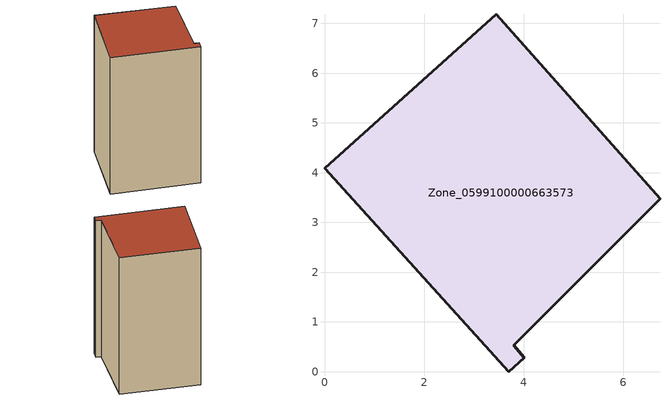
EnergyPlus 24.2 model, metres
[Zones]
Zone_0599100000663573
 floor ground (C_G): 0,4.09 3.45,7.18 6.74,3.47 3.8,0.54 4.01,0.28 3.7,0 z0
 wall outside (C_F): 3.45,7.18 0,4.09 3.7,0 4.01,0.28 3.8,0.54 6.74,3.47 3.45,7.18 z0:9.75
 roof outside (C_R): 3.7,0 4.01,0.28 3.8,0.54 6.74,3.47 3.45,7.18 0,4.09 z9.75
[BUILDING]
Pand.0599100000663573: North Axis=0; Terrain=City; Loads Convergence Tolerance Value=0.04; Temperature Convergence Tolerance Value=0.4; Solar Distribution=FullExterior; Maximum Number of Warmup Days=25; Minimum Number of Warmup Days=1
[Site:Location]
Rotterdam.The.Hague.AP_ZH_NLD Design_Conditions: Latitude=51.96; Longitude=4.45; Time Zone=1; Elevation=-4.5
[SITE:GROUNDTEMPERATURE:BUILDINGSURFACE]
18, 18, 18, 18, 18, 18, 18, 18, 18, 18, 18, 18
[MATERIAL] Thermal Absorptance=0.9; Solar Absorptance=0.7; Visible Absorptance=0.7
Name | Roughness | Thickness | Conductivity | Density | Specific Heat
G.TI.1946 | MediumSmooth | 0.15 | 1 | 540 | 1210
F.TI.1946 | Rough | 0.3 | 0.857143 | 1920 | 840
R.TI.1946 | MediumRough | 0.2 | 0.1 | 1500 | 1000
[CONSTRUCTION]
C_G: G.TI.1946
C_F: F.TI.1946
C_R: R.TI.1946
[ZONE]
Zone_0599100000663573: Type=1; Multiplier=1; Ceiling Height=Autocalculate; Volume=Autocalculate; Floor Area=autocalculate; Part of Total Floor Area=Yes
[ZONEINFILTRATION:DESIGNFLOWRATE]
Infil_Zone_0599100000663573: Zone or ZoneList or Space or SpaceList=Zone_0599100000663573; Schedule=AlwaysOn; Design Flow Rate Calculation Method=Flow/Area; Flow Rate per Floor Area=0.003; Constant Term Coefficient=1; Temperature Term Coefficient=0; Velocity Term Coefficient=0; Velocity Squared Term Coefficient=0
[HVACTEMPLATE:ZONE:IDEALLOADSAIRSYSTEM]
Zone_0599100000663573: Maximum Heating Supply Air Temperature=50; Minimum Cooling Supply Air Temperature=13; Maximum Heating Supply Air Humidity Ratio=0.0156; Minimum Cooling Supply Air Humidity Ratio=0.0077; Heating Limit=NoLimit; Cooling Limit=NoLimit; Dehumidification Control Type=ConstantSensibleHeatRatio; Cooling Sensible Heat Ratio=0.7; Dehumidification Setpoint=60; Humidification Control Type=None; Humidification Setpoint=30; Outdoor Air Method=None; Outdoor Air Flow Rate per Person=0.00944; Outdoor Air Flow Rate per Zone Floor Area=0; Outdoor Air Flow Rate per Zone=0; Demand Controlled Ventilation Type=None; Outdoor Air Economizer Type=NoEconomizer; Heat Recovery Type=None; Sensible Heat Recovery Effectiveness=0.7; Latent Heat Recovery Effectiveness=0.65
[ZONECONTROL:THERMOSTAT]
ThermostatControl_Zone_0599100000663573: Zone or ZoneList=Zone_0599100000663573; Control Type Schedule=DualSetpointControlType; Control 1=Thermostat_Zone_0599100000663573; Temperature Difference Between Cutout And Setpoint=0
[THERMOSTATSETPOINT:DUALSETPOINT]
Thermostat_Zone_0599100000663573: Heating Setpoint Temperature Schedule=HeatingSetpoint_Zone_0599100000663573; Cooling Setpoint Temperature Schedule=CoolingSetpoint_Zone_0599100000663573
[SCHEDULE:COMPACT]
HeatingSetpoint_Zone_0599100000663573: Through: 12/31, For: AllDays, Until: 24:00, 21
CoolingSetpoint_Zone_0599100000663573: Through: 12/31, For: AllDays, Until: 24:00, 24
DualSetpointControlType: Through: 12/31, For: AllDays, Until: 24:00, 4
AlwaysOn: Through: 12/31, For: AllDays, Until: 24:00, 1
